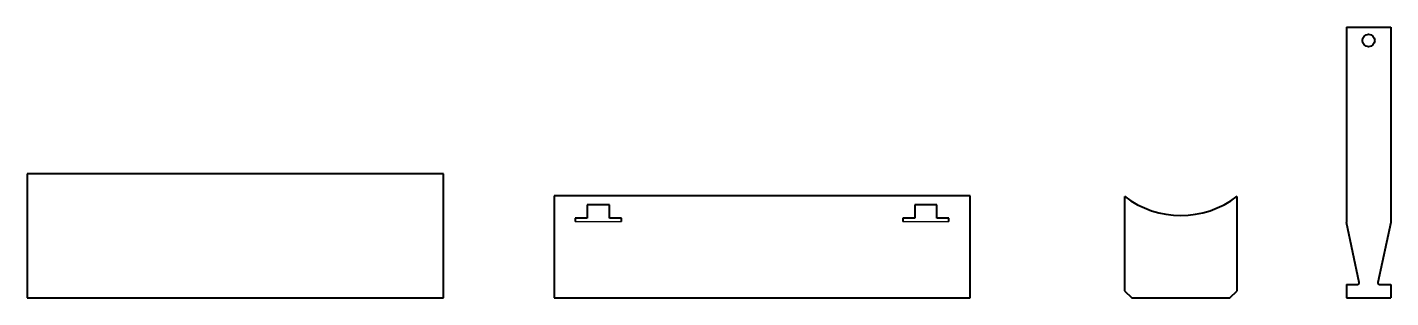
# Model space of a CAD drawing. Header units: millimetres. Extents: x 0 to 1540, y 0 to 306.
import ezdxf

# ---------------------------------------------------------------- set-up
doc = ezdxf.new("R2010")
doc.units = ezdxf.units.MM
doc.linetypes.add('K5LT_BASIC', pattern=[0])

msp = doc.modelspace()

# ---------------------------------------------------------------- linework, layer by layer
at = {"color": 7, "linetype": 'K5LT_BASIC', "lineweight": 40, "true_color": 0xffffff}
for p, q in [((1490, 305.7), (1490, 276.3)), ((1490, 305.7), (1540, 305.7)), ((1540, 305.7), (1540, 276.3)), ((1490, 276.3), (1490, 261.1)), ((1540, 276.3), (1540, 261.1)), ((1490, 261.1), (1490, 127.1)), ((1540, 261.1), (1540, 127.1)), ((470, 140), (0, 140)), ((0, 140), (0, 0)), ((470, 0), (470, 140)), ((1490, 127.1), (1490, 107.1)), ((1540, 127.1), (1540, 107.1)), ((1065, 115), (595, 115)), ((595, 115), (595, 0)), ((1065, 0), (1065, 115)), ((1239.4, 114.6), (1239.4, 8)), ((1366.4, 8), (1366.4, 114.6)), ((632.5, 105), (632.5, 90)), ((657.5, 105), (632.5, 105)), ((657.5, 90), (657.5, 105)), ((1002.5, 105), (1002.5, 90)), ((1027.5, 105), (1002.5, 105)), ((1027.5, 90), (1027.5, 105)), ((1490, 107.1), (1490, 85)), ((1540, 107.1), (1540, 85)), ((619, 90), (619, 86)), ((632.5, 90), (619, 90)), ((671, 90), (657.5, 90)), ((671, 86), (671, 90)), ((989, 90), (989, 86)), ((1002.5, 90), (989, 90)), ((1041, 90), (1027.5, 90)), ((1041, 86), (1041, 90)), ((1504.5, 17.4), (1490, 85)), ((1540, 85), (1525.5, 17.4)), ((0, 0), (470, 0)), ((595, 0), (1065, 0)), ((1239.4, 8), (1247.4, 0)), ((1247.4, 0), (1358.4, 0)), ((1358.4, 0), (1366.4, 8)), ((1490, 15), (1490, 0)), ((1490, 15), (1502.5, 15)), ((1527.5, 15), (1540, 15)), ((1540, 15), (1540, 0)), ((1490, 0), (1540, 0))]:
    msp.add_line(p, q, dxfattribs=at)
for p, q in [((619, 86), (671, 86)), ((989, 86), (1041, 86))]:
    msp.add_line(p, q)
msp.add_circle((1515, 290.7), 7, dxfattribs=at)
for centre, radius, start, end in [((1302.9, 197), 104, 232.3688, 307.6312), ((1502.5, 17), 2, 270, 12.0948), ((1527.5, 17), 2, 167.9052, 270)]:
    msp.add_arc(centre, radius, start, end, dxfattribs=at)

doc.saveas('drawing.dxf')
